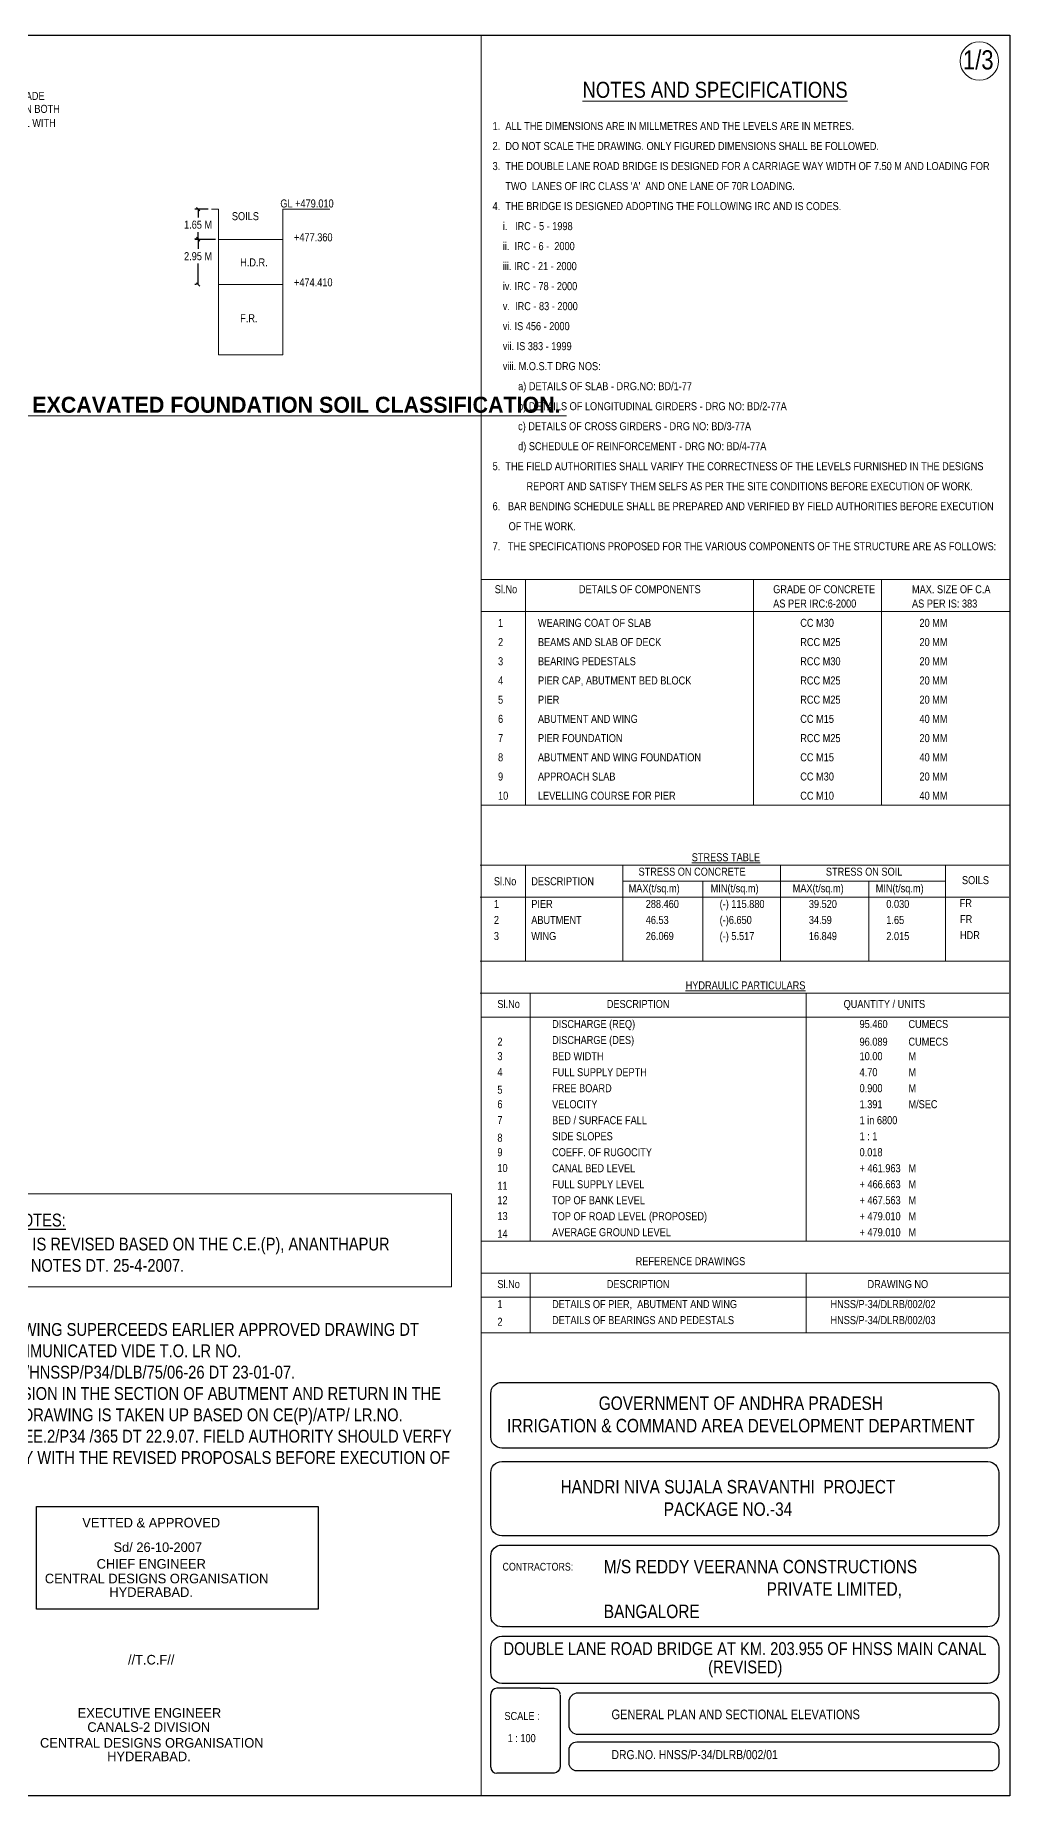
# Model space of a CAD drawing. Header units: millimetres. Extents: x -50489 to 84851, y 124916 to 300735.
# Drawn here: x 54431 to 84851, y 124916 to 179916 of the extents above; entities that cross this region are included whole.
import ezdxf
from ezdxf.enums import TextEntityAlignment as Align

# ---------------------------------------------------------------- set-up
doc = ezdxf.new("R2010")
doc.units = ezdxf.units.MM
for name, color, linetype in [('abutment', 7, 'Continuous'), ('canal', 7, 'Continuous'), ('MAIN', 7, 'Continuous'), ('SHEET', 3, 'Continuous'), ('slab', 7, 'Continuous')]:
    doc.layers.add(name, color=color, linetype=linetype)
doc.styles.add('ARIAL NARROW', font='ARIALN.TTF')
doc.styles.add('arn', font='ARIALN.TTF')
doc.styles.add('CITYBLUEPR', font='cityb___.ttf')
doc.dimstyles.get("Standard").update_dxf_attribs({"dimtxt": 0.18, "dimasz": 0.18, "dimexe": 0.18, "dimexo": 0.0625, "dimgap": 0.09, "dimtad": 0, "dimtih": 1, "dimtoh": 1, "dimdec": 4, "dimzin": 0, "dimdsep": 46, "dimtxsty": 'Standard', "dimcen": 0.09, "dimadec": 0, "dimazin": 0, "dimtfac": 1, "dimtdec": 4, "dimtofl": 0, "dimtmove": 0, "dimatfit": 3, "dimfxl": 1, "dimtolj": 1, "dimtzin": 0, "dimarcsym": 0})

# ---------------------------------------------------------------- blocks, each defined once
blk = doc.blocks.new('_Oblique')
at = {"color": 0, "linetype": 'ByBlock', "lineweight": -2}
blk.add_line((-0.5, -0.5), (0.5, 0.5), dxfattribs=at)
blk = doc.blocks.new('*D38')
at = {"layer": 'canal', "color": 0, "lineweight": -2, "transparency": 16777216}
for p, q in [((60053, 173532), (59414, 173532)), ((59514, 173532), (59514, 173238)), ((59514, 172127), (59514, 172783)), ((59470, 172127), (59414, 172127))]:
    blk.add_line(p, q, dxfattribs=at)
at = {"layer": 'Defpoints', "color": 0, "transparency": 16777216}
for p in [(60153, 173532), (59514, 172127), (59570, 172127)]:
    blk.add_point(p, dxfattribs=at)
at = {"layer": 'canal', "color": 0, "lineweight": -2, "transparency": 16777216, "xscale": 100, "yscale": 100, "zscale": 100}
for p, rotation in [((59514, 173532), 90), ((59514, 172127), 270)]:
    blk.add_blockref('_Oblique', p, dxfattribs=dict(at, rotation=rotation))
at = {"layer": 'canal', "color": 0, "lineweight": 5, "transparency": 16777216, "insert": (59514, 173011), "char_height": 250, "attachment_point": 5, "style": 'ARIAL NARROW'}
blk.add_mtext('\\A1;2.95 M', dxfattribs=at)
blk = doc.blocks.new('*D255')
at = {"layer": 'canal', "color": 0, "lineweight": -2, "transparency": 16777216}
for p, q in [((59830, 174483), (59414, 174483)), ((59514, 174483), (59514, 174222)), ((59430, 173558), (59414, 173558)), ((59514, 173558), (59514, 173767))]:
    blk.add_line(p, q, dxfattribs=at)
at = {"layer": 'Defpoints', "color": 0, "transparency": 16777216}
for p in [(59514, 174483), (59930, 174483), (59530, 173558)]:
    blk.add_point(p, dxfattribs=at)
at = {"layer": 'canal', "color": 0, "lineweight": -2, "transparency": 16777216, "xscale": 100, "yscale": 100, "zscale": 100}
for p, rotation in [((59514, 174483), 90), ((59514, 173558), 270)]:
    blk.add_blockref('_Oblique', p, dxfattribs=dict(at, rotation=rotation))
at = {"layer": 'canal', "color": 0, "lineweight": 5, "transparency": 16777216, "insert": (59514, 173995), "char_height": 250, "attachment_point": 5, "style": 'ARIAL NARROW'}
blk.add_mtext('\\A1;1.65 M', dxfattribs=at)

msp = doc.modelspace()

# ---------------------------------------------------------------- linework, layer by layer
at = {"lineweight": 5}
for p, q in [((68350.6, 179915.5), (68350.6, 124915.5)), ((84850.6, 179915.5), (84850.6, 124915.5)), ((84850.6, 124915.5), (84850.6, 179915.5)), ((84850.6, 179915.5), (84850.6, 124915.5)), ((59930, 174483.1), (60153.5, 174483.1)), ((60153.5, 174483.1), (60153.5, 169935.8)), ((62156.8, 174483.1), (63629.8, 174483.1)), ((62156.8, 169935.8), (62156.8, 174483.1)), ((60153.5, 173532.3), (62156.8, 173532.3)), ((60153.5, 172127.2), (62156.8, 172127.2)), ((60153.5, 169935.8), (62156.8, 169935.8)), ((76850.6, 162912.9), (76850.6, 155865.5)), ((80850.6, 162912.9), (80850.6, 155865.5)), ((69730.3, 153993), (69730.3, 150993)), ((72770.7, 153993), (72770.7, 150993)), ((77694.7, 153993), (77694.7, 150993)), ((82848.3, 153993), (82848.3, 150993)), ((80450.8, 153089.7), (80450.8, 150993)), ((68350.6, 149993), (84822.9, 149993)), ((69880.3, 149993), (69880.3, 142243)), ((78494.7, 149993), (78494.7, 142243)), ((68350.6, 149243), (84822.9, 149243)), ((68350.6, 142243), (84822.9, 142243)), ((68350.6, 141243), (84822.9, 141243)), ((69880.3, 141243), (69880.3, 139379.3)), ((78494.7, 141243), (78494.7, 139379.3)), ((68350.6, 140493), (84822.9, 140493)), ((68350.6, 139379.3), (84822.9, 139379.3))]:
    msp.add_line(p, q, dxfattribs=at)
at = {"color": 0, "lineweight": 5}
for p, q in [((50953.4, 143722.6), (67425.7, 143722.6)), ((67425.7, 143722.6), (67425.7, 140813.7)), ((50953.4, 140813.7), (67425.7, 140813.7))]:
    msp.add_line(p, q, dxfattribs=at)
for p, q in [((54475.1, 133949.9), (63265.9, 133949.9)), ((54475.1, 130741.7), (54475.1, 133949.9)), ((63265.9, 133949.9), (63265.9, 130741.7)), ((63265.9, 130741.7), (54475.1, 130741.7)), ((70188.2, 128275.2), (68844.2, 128275.2)), ((68651, 125814.1), (68651, 128082.1)), ((70816.6, 128061.2), (70816.6, 125820.2)), ((70632.4, 125617.8), (68844.2, 125617.8))]:
    msp.add_line(p, q)
for points in [[(68997.4, 137831.2), (84161.2, 137831.2, -0.4142136), (84507.6, 137484.8), (84507.6, 136122.5, -0.4142136), (84161.2, 135776), (68997.4, 135776, -0.4142136), (68651, 136122.5), (68651, 137484.8, -0.4142136)], [(68990.7, 135354.7), (84167.9, 135354.7, -0.4142136), (84507.6, 135015), (84507.6, 133381.3, -0.4142136), (84167.9, 133041.6), (68990.7, 133041.6, -0.4142136), (68651, 133381.3), (68651, 135015, -0.4142136)], [(68997.4, 132747.6), (84161.2, 132747.6, -0.4142136), (84507.6, 132401.2), (84507.6, 130538.8, -0.4142136), (84161.2, 130192.4), (68997.4, 130192.4, -0.4142136), (68651, 130538.8), (68651, 132401.2, -0.4142136)], [(68993.6, 129897.6), (84165, 129897.6, -0.4142136), (84507.6, 129555.1), (84507.6, 128767.2, -0.4142136), (84165, 128424.7), (68993.6, 128424.7, -0.4142136), (68651, 128767.2), (68651, 129555.1, -0.4142136)], [(71377.7, 128134.6), (84224.5, 128134.6, -0.4142136), (84507.6, 127851.5), (84507.6, 127110.4, -0.4142136), (84224.5, 126827.3), (71377.7, 126827.3, -0.4142136), (71094.6, 127110.4), (71094.6, 127851.5, -0.4142136)], [(71336.6, 126598.8), (84266.9, 126598.8, -0.4142136), (84507.6, 126358.1), (84507.6, 125934.9, -0.4142136), (84266.9, 125694.2), (71336.6, 125694.2, -0.4142136), (71096, 125934.9), (71096, 126358.1, -0.4142136)]]:
    msp.add_lwpolyline(points, format="xyb", close=True)
for points in [[(70188.2, 128275.2), (70616.6, 128275.2, -0.4142136), (70809.8, 128082.1)], [(70816.5, 125821.7, -0.3681401), (70626.9, 125617.1)]]:
    msp.add_lwpolyline(points, format="xyb")
for centre, start, end in [((68844.2, 128082.1), 90, 180), ((68844.2, 125814.1), 180, 270)]:
    msp.add_arc(centre, 193.2, start, end)
at = {"layer": 'abutment', "lineweight": 5}
msp.add_circle((83901.2, 179109.6), 600, dxfattribs=at)
at = {"layer": 'canal', "lineweight": 5}
for p, q in [((68322.9, 153993), (84822.9, 153993)), ((68322.9, 153993), (84822.9, 153993)), ((72770.7, 153493), (82848.3, 153493)), ((72770.7, 153493), (82848.3, 153493)), ((75274.6, 153493), (75274.6, 150993)), ((75274.6, 153493), (75274.6, 150993)), ((80450.8, 153493), (80450.8, 150993)), ((80450.8, 153493), (80450.8, 150993)), ((68322.9, 152993), (84822.9, 152993)), ((68322.9, 152993), (84822.9, 152993)), ((68322.9, 150993), (84822.9, 150993)), ((68322.9, 150993), (84822.9, 150993)), ((68322.9, 149993), (84822.9, 149993)), ((68322.9, 149993), (84822.9, 149993))]:
    msp.add_line(p, q, dxfattribs=at)
at = {"layer": 'canal', "linetype": 'Continuous'}
msp.add_lwpolyline([(84850.6, 124915.5), (6342.2, 124915.5), (6342.2, 179915.5), (84850.6, 179915.5)], close=True, dxfattribs=at)
at = {"layer": 'MAIN', "lineweight": 5}
for p, q in [((68350.6, 162912.9), (68350.6, 155865.5)), ((68350.6, 162912.9), (84850.6, 162912.9)), ((84850.6, 162912.9), (84850.6, 155865.5)), ((68350.6, 161912.9), (84850.6, 161912.9)), ((68350.6, 155865.5), (84850.6, 155865.5))]:
    msp.add_line(p, q, dxfattribs=at)
at = {"layer": 'slab', "lineweight": 5}
msp.add_line((69730.3, 155865.5), (69730.3, 162912.9), dxfattribs=at)

# ---------------------------------------------------------------- texts
at = {"lineweight": 5, "style": 'arn'}
for s, p in [('SOILS', (60569.1, 174137.7)), ('GL +479.010', (62081.9, 174534.6)), ('+477.360', (62508.8, 173477.5)), ('H.D.R.', (60828.5, 172693.6)), ('+474.410', (62508.8, 172070.6)), ('F.R.', (60828.5, 170950.5)), ('%%USTRESS TABLE', (74924.1, 154110.4)), ('%%UHYDRAULIC PARTICULARS', (74733.2, 150107.8)), ('REFERENCE DRAWINGS', (73173.3, 141491.4))]:
    msp.add_text(s, height=250, dxfattribs=at).set_placement(p)
at = {"lineweight": 5, "style": 'CITYBLUEPR'}
msp.add_text('%%UOPEN EXCAVATED FOUNDATION SOIL CLASSIFICATION. ', height=500, dxfattribs=at).set_placement((61637.3, 168122.1), align=Align.CENTER)
for s, p in [('VETTED & APPROVED', (55899.7, 133298.1)), ('Sd/ 26-10-2007', (56873.3, 132531.2)), ('CHIEF ENGINEER', (56347.8, 132010.5)), ('CENTRAL DESIGNS ORGANISATION', (54731, 131552.5)), ('HYDERABAD.', (56745.7, 131128.1)), ('//T.C.F//', (57325.7, 129016.4)), ('EXECUTIVE ENGINEER', (55756.2, 127353.8)), ('CANALS-2 DIVISION', (56058.2, 126912.8)), ('CENTRAL DESIGNS ORGANISATION', (54580.7, 126419.9)), ('HYDERABAD.', (56676.7, 125995.5))]:
    msp.add_text(s, height=300).set_placement(p)
at = {"color": 0, "linetype": 'Continuous', "style": 'ARIAL NARROW'}
for s, p in [('DOUBLE LANE ROAD BRIDGE AT KM. 203.955 OF HNSS MAIN CANAL', (69047.7, 129313)), ('(REVISED)', (75436.9, 128740))]:
    msp.add_text(s, height=400, dxfattribs=at).set_placement(p)
at = {"style": 'ARIAL NARROW'}
for s, insert, char_height, width, attachment_point in [('GOVERNMENT OF ANDHRA PRADESH\\PIRRIGATION & COMMAND AREA DEVELOPMENT DEPARTMENT', (76455.7, 137390.5), 420, 18000, 2), ('HANDRI NIVA SUJALA SRAVANTHI  PROJECT\\PPACKAGE NO.-34', (76055, 134780.7), 420, 18000, 2), ('M/S REDDY VEERANNA CONSTRUCTIONS \\P                                      PRIVATE LIMITED,\\PBANGALORE', (72178.2, 132286.2), 420, 18000, 1), ('GENERAL PLAN AND SECTIONAL ELEVATIONS ', (72419.2, 127608.6), 300, 11118.179, 1), ('SCALE :', (69077.8, 127533.8), 250, 2527.2, 1), ('1 : 100', (69176.9, 126841.2), 250, 2527.2, 1), ('DRG.NO. HNSS/P-34/DLRB/002/01', (72419.2, 126343.3), 283.097, 11118.179, 1)]:
    msp.add_mtext(s, dxfattribs=dict(at, insert=insert, char_height=char_height, width=width, attachment_point=attachment_point))
at = {"layer": 'canal', "lineweight": 5, "style": 'arn'}
for s, p in [('Sl.No     ', (68775.1, 162483)), ('DETAILS OF COMPONENTS', (71399, 162483)), ('AS PER IRC:6-2000', (77466.2, 162035.6)), ('GRADE OF CONCRETE', (77466.2, 162483)), ('AS PER IS: 383', (81798.7, 162035.6)), ('MAX. SIZE OF C.A', (81798.7, 162483)), ('Sl.No     ', (68747.4, 153360.2)), ('DESCRIPTION', (69914.4, 153360.2)), ('STRESS ON CONCRETE', (73263, 153659.8)), ('STRESS ON SOIL', (79111.6, 153659.8)), ('SOILS', (83357.8, 153395.6)), ('1', (68747.4, 152651.3)), ('PIER', (69914.3, 152651.3)), ('MAX(t/sq.m)', (72954.8, 153140.5)), ('288.460', (73487.1, 152651.2)), ('MIN(t/sq.m)', (75514.7, 153140.5)), ('(-) 115.880', (75794.9, 152651.2)), ('MAX(t/sq.m)', (78074.9, 153140.5)), ('39.520', (78579.2, 152651.2)), ('MIN(t/sq.m)', (80665.8, 153140.5)), ('0.030', (80997.3, 152651.2)), ('FR', (83286.9, 152679.5)), ('2', (68747.4, 152151.3)), ('ABUTMENT', (69914.3, 152151.3)), ('46.53', (73487.1, 152151.2)), ('(-)6.650', (75794.9, 152151.2)), ('34.59', (78579.2, 152151.2)), ('1.65', (80997.3, 152151.2)), ('FR', (83297.4, 152179.5)), ('3', (68747.4, 151648.5)), ('WING ', (69914.3, 151648.5)), ('26.069', (73487.1, 151648.4)), ('(-) 5.517', (75794.9, 151648.4)), ('16.849', (78579.3, 151648.4)), ('2.015', (80997.3, 151648.4)), ('HDR', (83297.4, 151676.7)), ('Sl.No', (68857.6, 149526.2)), ('DESCRIPTION', (72272.3, 149526.2)), ('QUANTITY / UNITS', (79664.6, 149526.2)), ('DISCHARGE (REQ)', (70564.3, 148901.2)), ('95.460', (80162.3, 148901.2)), ('CUMECS', (81688.7, 148901.2)), ('2', (68857.6, 148348.4)), ('DISCHARGE (DES)', (70564.3, 148401.2)), ('96.089', (80162.3, 148348.4)), ('CUMECS', (81688.7, 148348.4)), ('3', (68857.6, 147896)), ('BED WIDTH', (70564.3, 147896)), ('10.00', (80162.3, 147896)), ('M', (81688.7, 147896)), ('4', (68857.6, 147401.2)), ('FULL SUPPLY DEPTH', (70564.3, 147396)), ('4.70', (80162.3, 147396)), ('M', (81688.7, 147396)), ('5', (68857.6, 146848.4)), ('FREE BOARD', (70564.3, 146896)), ('0.900', (80162.3, 146896)), ('M', (81688.7, 146896)), ('6', (68857.6, 146396)), ('VELOCITY', (70564.3, 146396)), ('1.391', (80162.3, 146396)), ('M/SEC', (81688.7, 146396)), ('7', (68857.6, 145901.2)), ('BED / SURFACE FALL', (70564.3, 145896)), ('1 in 6800', (80162.3, 145896)), ('8', (68857.6, 145348.4)), ('SIDE SLOPES', (70564.3, 145396)), ('1 : 1   ', (80162.3, 145396)), ('9', (68857.6, 144896)), ('10', (68857.6, 144401.2)), ('COEFF. OF RUGOCITY', (70564.3, 144896)), ('0.018', (80162.3, 144896)), ('CANAL BED LEVEL', (70564.3, 144396)), ('FULL SUPPLY LEVEL', (70564.3, 143896)), ('+ 461.963', (80162.3, 144396)), ('+ 466.663', (80162.3, 143896)), ('M', (81688.7, 144396)), ('M', (81688.7, 143896)), ('12', (68857.6, 143396)), ('11', (68857.6, 143848.4)), ('TOP OF BANK LEVEL', (70564.3, 143396)), ('+ 467.563', (80162.3, 143396)), ('M', (81688.7, 143396)), ('13', (68857.6, 142901.2)), ('TOP OF ROAD LEVEL (PROPOSED)', (70564.3, 142896)), ('+ 479.010', (80162.3, 142896)), ('M', (81688.7, 142896)), ('14', (68857.6, 142348.4)), ('AVERAGE GROUND LEVEL', (70564.3, 142396)), ('+ 479.010', (80162.3, 142396)), ('M', (81688.7, 142396)), ('Sl.No', (68857.6, 140776.2)), ('DESCRIPTION', (72272.3, 140776.2)), ('DRAWING NO', (80410.8, 140776.2)), ('1', (68857.6, 140151.2)), ('DETAILS OF PIER,  ABUTMENT AND WING', (70564.3, 140151.2)), ('HNSS/P-34/DLRB/002/02', (79254.5, 140151.2)), ('2', (68857.6, 139598.4)), ('DETAILS OF BEARINGS AND PEDESTALS', (70564.3, 139651.2)), ('HNSS/P-34/DLRB/002/03', (79254.5, 139651.2))]:
    msp.add_text(s, height=250, dxfattribs=at).set_placement(p)
at = {"layer": 'canal', "color": 0, "linetype": 'Continuous', "style": 'arn'}
msp.add_text('%%UREVISION NOTES:', height=400, dxfattribs=at).set_placement((51362.4, 142701.2))
at = {"layer": 'canal', "color": 0, "linetype": 'Continuous', "insert": (51364.3, 142350.7), "char_height": 400, "width": 16139.518, "attachment_point": 1, "style": 'arn'}
msp.add_mtext('1) THIS DRG. IS REVISED BASED ON THE C.E.(P), ANANTHAPUR INSPECTION NOTES DT. 25-4-2007.\\P\\P{\\fArial Narrow|b1|i0|c0|p34;NOTE:\\P}1) THIS DRAWING SUPERCEEDS EARLIER APPROVED DRAWING DT 5-01-07, COMMUNICATED VIDE T.O. LR NO. CE/CDO/CL2/HNSSP/P34/DLB/75/06-26 DT 23-01-07.\\P2) THE REVISION IN THE SECTION OF ABUTMENT AND RETURN IN THE APPROVED DRAWING IS TAKEN UP BASED ON CE(P)/ATP/ LR.NO. CE(P)/ATP/AEE.2/P34 /365 DT 22.9.07. FIELD AUTHORITY SHOULD VERFY AND SATISFY WITH THE REVISED PROPOSALS BEFORE EXECUTION OF WORK. ', dxfattribs=at)
at = {"layer": 'MAIN', "lineweight": 5, "style": 'ARIAL NARROW'}
for s, height, p in [('1/3', 600, (83389.6, 178846.1)), ('%%UNOTES AND SPECIFICATIONS', 500, (71517, 177960.2)), ('1', 250, (68877.5, 161432.8)), ('WEARING COAT OF SLAB', 250, (70123.1, 161432.8)), ('CC M30', 250, (78311.9, 161432.8)), ('20 MM', 250, (82032.7, 161432.8)), ('2', 250, (68877.5, 160832.8)), ('BEAMS AND SLAB OF DECK', 250, (70123.1, 160832.8)), ('RCC M25', 250, (78311.9, 160832.8)), ('20 MM', 250, (82032.7, 160832.8)), ('3', 250, (68877.5, 160232.8)), ('BEARING PEDESTALS', 250, (70123.1, 160232.8)), ('RCC M30', 250, (78311.9, 160232.8)), ('20 MM', 250, (82032.7, 160232.8)), ('4', 250, (68877.5, 159632.8)), ('PIER CAP, ABUTMENT BED BLOCK', 250, (70123.1, 159632.8)), ('RCC M25', 250, (78311.9, 159632.8)), ('20 MM', 250, (82032.7, 159632.8)), ('5', 250, (68877.5, 159032.8)), ('PIER', 250, (70123.1, 159032.8)), ('RCC M25', 250, (78311.9, 159032.8)), ('20 MM', 250, (82032.7, 159032.8)), ('6', 250, (68877.5, 158432.8)), ('ABUTMENT AND WING', 250, (70123.1, 158432.8)), ('CC M15', 250, (78311.9, 158432.8)), ('40 MM', 250, (82032.7, 158432.8)), ('7', 250, (68877.5, 157832.8)), ('PIER FOUNDATION', 250, (70123.1, 157832.8)), ('RCC M25', 250, (78311.9, 157832.8)), ('20 MM', 250, (82032.7, 157832.8)), ('8', 250, (68877.5, 157232.8)), ('ABUTMENT AND WING FOUNDATION', 250, (70123.1, 157232.8)), ('CC M15', 250, (78311.9, 157232.8)), ('40 MM', 250, (82032.7, 157232.8)), ('9', 250, (68877.5, 156632.8)), ('APPROACH SLAB', 250, (70123.1, 156632.8)), ('CC M30', 250, (78311.9, 156632.8)), ('20 MM', 250, (82032.7, 156632.8)), ('10', 250, (68877.5, 156032.8)), ('LEVELLING COURSE FOR PIER', 250, (70123.1, 156032.8)), ('CC M10', 250, (78311.9, 156032.8)), ('40 MM', 250, (82032.7, 156032.8))]:
    msp.add_text(s, height=height, dxfattribs=at).set_placement(p)
at = {"layer": 'MAIN', "lineweight": 5, "insert": (68707.8, 177203.2), "char_height": 250, "width": 16000, "attachment_point": 1, "line_spacing_factor": 1.5, "style": 'CITYBLUEPR'}
msp.add_mtext("{\\fArial Narrow|b0|i0|c0|p34;1.  ALL THE DIMENSIONS ARE IN MILLMETRES AND THE LEVELS ARE IN METRES.\\P2.  DO NOT SCALE THE DRAWING. ONLY FIGURED DIMENSIONS SHALL BE FOLLOWED.\\P3.  THE DOUBLE LANE ROAD BRIDGE IS DESIGNED FOR A CARRIAGE WAY WIDTH OF 7.50 M AND LOADING FOR\\P     TWO  LANES OF IRC CLASS 'A'  AND ONE LANE OF 70R LOADING.\\P4.  THE BRIDGE IS DESIGNED ADOPTING THE FOLLOWING IRC AND IS CODES.\\P    i.   IRC - 5 - 1998\\P    ii.  IRC - 6 -  2000\\P    iii. IRC - 21 - 2000\\P    iv. IRC - 78 - 2000\\P    v.  IRC - 83 - 2000\\P    vi. IS 456 - 2000\\P    vii. IS 383 - 1999\\P    viii. M.O.S.T DRG NOS: \\P          a) DETAILS OF SLAB - DRG.NO: BD/1-77\\P          b) DETAILS OF LONGITUDINAL GIRDERS - DRG NO: BD/2-77A\\P          c) DETAILS OF CROSS GIRDERS - DRG NO: BD/3-77A\\P          d) SCHEDULE OF REINFORCEMENT - DRG NO: BD/4-77A\\P\\pi-500,l500;5.  THE FIELD AUTHORITIES SHALL VARIFY THE CORRECTNESS OF THE LEVELS FURNISHED IN THE DESIGNS                 REPORT AND SATISFY THEM SELFS AS PER THE SITE CONDITIONS BEFORE EXECUTION OF WORK.\\P6.   BAR BENDING SCHEDULE SHALL BE PREPARED AND VERIFIED BY FIELD AUTHORITIES BEFORE EXECUTION OF THE WORK.\\P\\pi0,l0;7.   THE SPECIFICATIONS PROPOSED FOR THE VARIOUS COMPONENTS OF THE STRUCTURE ARE AS FOLLOWS:}", dxfattribs=at)
at = {"layer": 'SHEET', "color": 0, "insert": (69018.7, 132069.7), "char_height": 240.632, "width": 3582.521, "attachment_point": 4, "style": 'ARIAL NARROW'}
msp.add_mtext('CONTRACTORS:', dxfattribs=at)
at = {"layer": 'slab', "lineweight": 5, "style": 'arn'}
for s, p in [('WITH 12 TOR AT 150 C/C ON TOP AND BOTTOM IN BOTH', (47402.6, 177489.2)), ('150 AVE. THICK APPROACH  SLAB IN CC M30 GRADE', (47402.6, 177894)), ('WAYS OVER 225 TH  WELL COMPACTED GRAVEL WITH', (47417.1, 177052.9))]:
    msp.add_text(s, height=250, dxfattribs=at).set_placement(p)

# ---------------------------------------------------------------- dimensions: what is measured, and where the dimension line sits
at = {"layer": 'canal', "lineweight": 5}
for base, p1, p2, text, picture, middle in [((59513.5, 174483.1), (59530.2, 173557.9), (59930, 174483.1), '1.65 M', '*D255', (59513.5, 173994.6)), ((59513.5, 172127.2), (60153.5, 173532.3), (59570, 172127.2), '2.95 M', '*D38', (59513.5, 173010.8))]:
    dim = msp.add_linear_dim(base=base, p1=p1, p2=p2, angle=90, text=text, dimstyle='Standard', override={"dimtxt": 250, "dimasz": 100, "dimexe": 100, "dimexo": 100, "dimgap": 100, "dimdec": 0, "dimtxsty": 'ARIAL NARROW', "dimblk1": 'Oblique', "dimblk2": 'Oblique', "dimsah": 1}, dxfattribs=at)
    dim.commit()
    dim.dimension.update_dxf_attribs({"geometry": picture, "text_midpoint": middle, "dimtype": 160})

doc.saveas('drawing.dxf')
